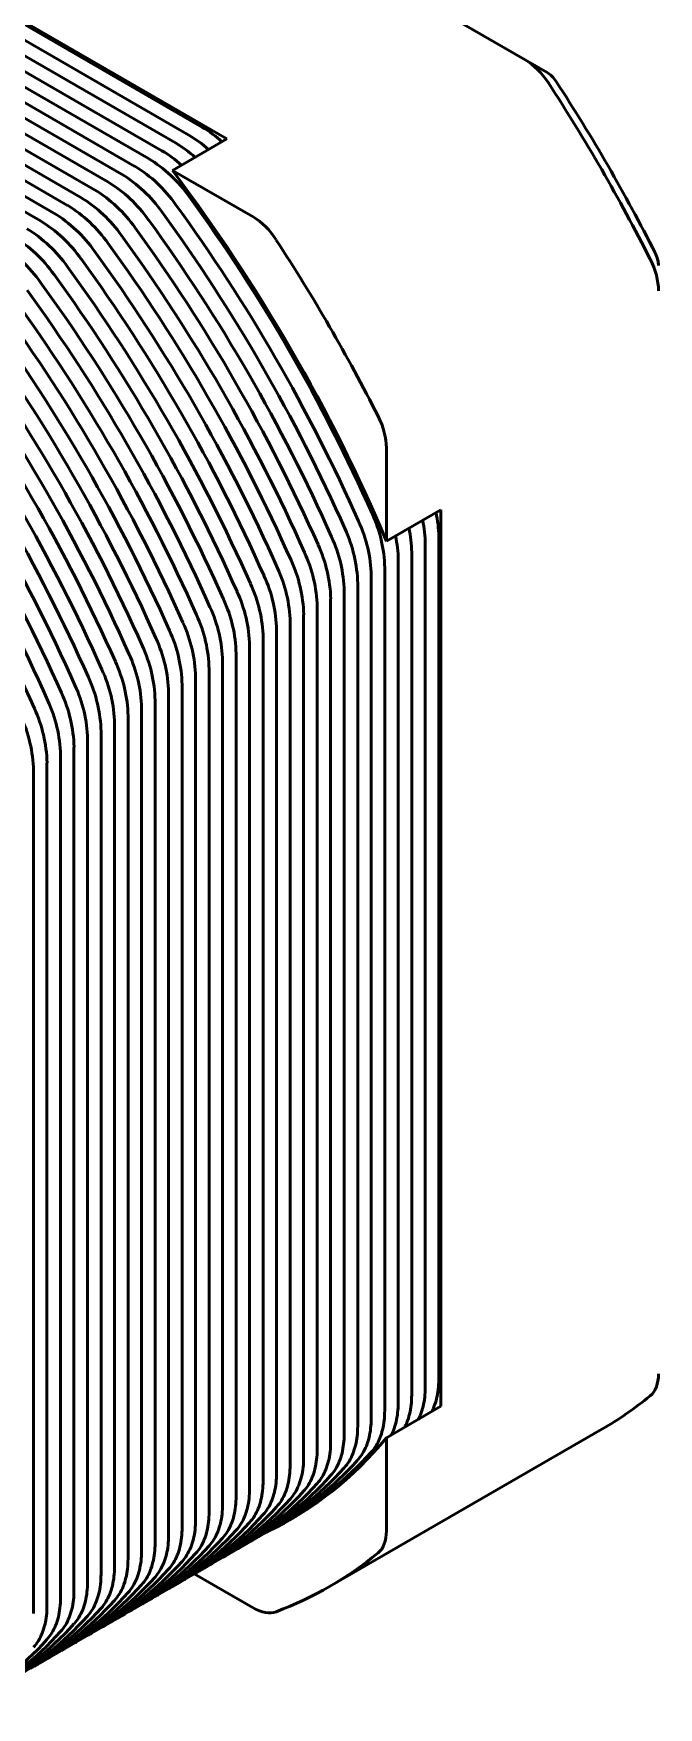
# Model space of a CAD drawing. Header units: millimetres. Extents: x 0 to 420, y 0 to 297.
# Drawn here: x 242.83 to 245.04, y 125.36 to 131.28 of the extents above; entities that cross this region are included whole.
import ezdxf

# ---------------------------------------------------------------- set-up
doc = ezdxf.new("R2010")
doc.units = ezdxf.units.MM
doc.header["$LTSCALE"] = 0.75
doc.layers.add('Visible', color=7, linetype='Continuous', lineweight=50)

msp = doc.modelspace()

# ---------------------------------------------------------------- linework, layer by layer
at = {"layer": 'Visible', "extrusion": (0, 0.816497, 0.57735)}
for p, q in [((244.5724, 131.1874), (241.2556, 133.1024)), ((240.7715, 132.4931), (243.517, 130.9079)), ((243.3833, 130.9213), (240.8022, 132.4115)), ((243.431, 130.9489), (240.85, 132.4391)), ((243.2877, 130.8662), (240.7067, 132.3563)), ((243.3355, 130.8937), (240.7545, 132.3839)), ((243.1922, 130.811), (240.6112, 132.3012)), ((243.24, 130.8386), (240.6589, 132.3287)), ((243.0967, 130.7558), (240.5156, 132.246)), ((243.1444, 130.7834), (240.5634, 132.2736)), ((243.0011, 130.7007), (240.4201, 132.1909)), ((243.0489, 130.7283), (240.4679, 132.2184)), ((242.9056, 130.6455), (240.3246, 132.1357)), ((242.9534, 130.6731), (240.3723, 132.1633)), ((242.8578, 130.6179), (240.2768, 132.1081)), ((244.5724, 131.1874), (244.6494, 131.143)), ((243.3246, 130.7968), (243.517, 130.9079)), ((243.3246, 130.7968), (243.6102, 130.6319)), ((244.0814, 129.8158), (244.0814, 129.4859)), ((244.0814, 129.4859), (244.2739, 129.597)), ((244.2739, 129.597), (244.2739, 126.4268)), ((244.2186, 126.4942), (244.2186, 129.4745)), ((244.2664, 126.5217), (244.2664, 129.5021)), ((244.0753, 126.4114), (244.0753, 129.3918)), ((244.1231, 126.439), (244.1231, 129.4193)), ((244.1708, 126.4666), (244.1708, 129.4469)), ((243.9798, 126.3563), (243.9798, 129.3366)), ((244.0275, 126.3838), (244.0275, 129.3642)), ((243.8842, 126.3011), (243.8842, 129.2814)), ((243.932, 126.3287), (243.932, 129.309)), ((243.7887, 126.2459), (243.7887, 129.2263)), ((243.8365, 126.2735), (243.8365, 129.2539)), ((243.6932, 126.1908), (243.6932, 129.1711)), ((243.7409, 126.2184), (243.7409, 129.1987)), ((243.5976, 126.1356), (243.5976, 129.116)), ((243.6454, 126.1632), (243.6454, 129.1435)), ((243.5021, 126.0805), (243.5021, 129.0608)), ((243.5499, 126.1081), (243.5499, 129.0884)), ((243.3588, 125.9977), (243.3588, 128.9781)), ((243.4066, 126.0253), (243.4066, 129.0057)), ((243.4543, 126.0529), (243.4543, 129.0332)), ((243.2633, 125.9426), (243.2633, 128.9229)), ((243.311, 125.9702), (243.311, 128.9505)), ((243.1677, 125.8874), (243.1677, 128.8678)), ((243.2155, 125.915), (243.2155, 128.8953)), ((243.0722, 125.8323), (243.0722, 128.8126)), ((243.1199, 125.8598), (243.1199, 128.8402)), ((242.9766, 125.7771), (242.9766, 128.7574)), ((243.0244, 125.8047), (243.0244, 128.785)), ((242.8811, 125.722), (242.8811, 128.7023)), ((242.9289, 125.7495), (242.9289, 128.7299)), ((242.8333, 125.6944), (242.8333, 128.6747)), ((244.0814, 126.3157), (244.2739, 126.4268)), ((244.8426, 126.3454), (243.8804, 125.7899)), ((244.0814, 126.3157), (244.0814, 125.9858)), ((243.8033, 126.0659), (243.8222, 126.0769)), ((243.7077, 126.0107), (243.7302, 126.0237)), ((243.7555, 126.0383), (243.7779, 126.0513)), ((243.6122, 125.9556), (243.6346, 125.9685)), ((243.66, 125.9832), (243.6824, 125.9961)), ((243.5166, 125.9004), (243.5391, 125.9134)), ((243.5644, 125.928), (243.5869, 125.941)), ((243.4211, 125.8453), (243.4436, 125.8582)), ((243.4689, 125.8728), (243.4913, 125.8858)), ((243.3256, 125.7901), (243.348, 125.8031)), ((243.3733, 125.8177), (243.3958, 125.8306)), ((243.6102, 125.7138), (243.4018, 125.8341)), ((243.1823, 125.7074), (243.2047, 125.7203)), ((243.23, 125.7349), (243.2525, 125.7479)), ((243.2778, 125.7625), (243.3003, 125.7755)), ((243.0867, 125.6522), (243.1092, 125.6652)), ((243.1345, 125.6798), (243.157, 125.6928)), ((242.9912, 125.5971), (243.0137, 125.61)), ((243.039, 125.6246), (243.0614, 125.6376)), ((242.8957, 125.5419), (242.9181, 125.5549)), ((242.9434, 125.5695), (242.9659, 125.5824)), ((242.8479, 125.5143), (242.8704, 125.5273))]:
    msp.add_line(p, q, dxfattribs=at)
at = {"layer": 'Visible'}
for centre, radius, start, end in [((243.2243, 130.5958), 0.4092, 47.62658, 59.64596), ((243.1287, 130.5406), 0.4092, 47.62658, 59.64596), ((243.1765, 130.5682), 0.4092, 47.62658, 59.64596), ((242.9405, 130.3984), 0.4834, 35.09923, 58.61542), ((242.9883, 130.426), 0.4834, 35.09923, 58.61542), ((243.081, 130.5131), 0.4092, 47.62658, 59.64596), ((242.845, 130.3433), 0.4834, 35.09923, 58.61542), ((242.8928, 130.3709), 0.4834, 35.09923, 58.61542), ((242.7495, 130.2881), 0.4834, 35.09923, 58.61542), ((242.7972, 130.3157), 0.4834, 35.09923, 58.61542), ((238.4116, 127.0864), 6.149, 23.9616, 36.0384), ((242.6539, 130.233), 0.4834, 35.09923, 58.61542), ((242.7017, 130.2605), 0.4834, 35.09923, 58.61542), ((238.3161, 127.0312), 6.149, 23.9616, 36.0384), ((238.3639, 127.0588), 6.149, 23.9616, 36.0384), ((242.5584, 130.1778), 0.4834, 35.09923, 58.61542), ((242.6062, 130.2054), 0.4834, 35.09923, 58.61542), ((238.2206, 126.9761), 6.149, 23.9616, 36.0384), ((238.2683, 127.0037), 6.149, 23.9616, 36.0384), ((242.4629, 130.1226), 0.4834, 35.09923, 58.61542), ((242.5106, 130.1502), 0.4834, 35.09923, 58.61542), ((238.125, 126.9209), 6.149, 23.9616, 36.0384), ((238.1728, 126.9485), 6.149, 23.9616, 36.0384), ((237.9817, 126.8382), 6.149, 23.9616, 36.0384), ((238.0295, 126.8658), 6.149, 23.9616, 36.0384), ((238.0773, 126.8933), 6.149, 23.9616, 36.0384), ((237.8862, 126.783), 6.149, 23.9616, 36.0384), ((237.934, 126.8106), 6.149, 23.9616, 36.0384), ((237.7907, 126.7279), 6.149, 23.9616, 36.0384), ((237.8384, 126.7555), 6.149, 23.9616, 36.0384), ((237.6951, 126.6727), 6.149, 23.9616, 36.0384), ((237.7429, 126.7003), 6.149, 23.9616, 36.0384), ((237.5996, 126.6176), 6.149, 23.9616, 36.0384), ((237.6474, 126.6451), 6.149, 23.9616, 36.0384), ((237.5041, 126.5624), 6.149, 23.9616, 36.0384), ((237.5518, 126.59), 6.149, 23.9616, 36.0384), ((237.4085, 126.5072), 6.149, 23.9616, 36.0384), ((237.4563, 126.5348), 6.149, 23.9616, 36.0384), ((237.2652, 126.4245), 6.149, 23.9616, 36.0384), ((237.313, 126.4521), 6.149, 23.9616, 36.0384), ((237.3608, 126.4797), 6.149, 23.9616, 36.0384), ((237.2175, 126.3969), 6.149, 23.9616, 36.0384)]:
    msp.add_arc(centre, radius, start, end, dxfattribs=at)
at = {"layer": 'Visible', "extrusion": (2e-16, -1e-16, -1)}
for centre, radius, start, end in [((-243.5922, 129.3801), 0.4834, 155.09923, 178.61542), ((-243.4966, 129.3249), 0.4834, 155.09923, 178.61542), ((-243.8094, 129.472), 0.4092, 167.62658, 179.64596), ((-243.3056, 129.2146), 0.4834, 155.09923, 178.61542), ((-243.21, 129.1594), 0.4834, 155.09923, 178.61542), ((-243.0667, 129.0767), 0.4834, 155.09923, 178.61542), ((-242.9712, 129.0216), 0.4834, 155.09923, 178.61542), ((-242.7801, 128.9112), 0.4834, 155.09923, 178.61542), ((-242.7323, 128.8837), 0.4834, 155.09923, 178.61542), ((-242.5413, 128.7733), 0.4834, 155.09923, 178.61542), ((-242.589, 128.8009), 0.4834, 155.09923, 178.61542), ((-242.4457, 128.7182), 0.4834, 155.09923, 178.61542), ((-243.0601, 127.0688), 1.2401, 222.13558, 239.88115), ((-242.8213, 126.9309), 1.2401, 222.13558, 239.88115), ((-242.678, 126.8481), 1.2401, 222.13558, 239.88115), ((-242.7735, 126.9033), 1.2401, 222.13558, 239.88115), ((-242.3914, 126.6827), 1.2401, 222.13558, 239.88115), ((-242.3436, 126.6551), 1.2401, 222.13558, 239.88115), ((-242.1526, 126.5448), 1.2401, 222.13558, 239.88115), ((-242.0093, 126.462), 1.2401, 222.13558, 239.88115)]:
    msp.add_arc(centre, radius, start, end, dxfattribs=at)
at = {"layer": 'Visible', "extrusion": (3e-16, -3e-16, -1)}
msp.add_arc((-243.8572, 129.4995), 0.4092, 167.62658, 179.64596, dxfattribs=at)
at = {"layer": 'Visible', "extrusion": (0, -1e-16, -1)}
for centre in [(-243.5444, 129.3525), (-242.4935, 128.7458)]:
    msp.add_arc(centre, 0.4834, 155.09923, 178.61542, dxfattribs=at)
at = {"layer": 'Visible', "extrusion": (1e-16, 0, -1)}
for centre, radius, start, end in [((-243.7616, 129.4444), 0.4092, 167.62658, 179.64596), ((-243.4011, 129.2698), 0.4834, 155.09923, 178.61542), ((-243.019, 129.0491), 0.4834, 155.09923, 178.61542), ((-242.8757, 128.9664), 0.4834, 155.09923, 178.61542), ((-242.6846, 128.8561), 0.4834, 155.09923, 178.61542), ((-243.1079, 127.0964), 1.2401, 222.13558, 239.88115), ((-242.5825, 126.793), 1.2401, 222.13558, 239.88115), ((-242.4869, 126.7378), 1.2401, 222.13558, 239.88115)]:
    msp.add_arc(centre, radius, start, end, dxfattribs=at)
at = {"layer": 'Visible', "extrusion": (2e-16, 0, -1)}
for centre, radius, start, end in [((-243.4489, 129.2973), 0.4834, 155.09923, 178.61542), ((-243.7139, 129.4168), 0.4092, 167.62658, 179.64596), ((-242.9234, 128.994), 0.4834, 155.09923, 178.61542), ((-242.8279, 128.9388), 0.4834, 155.09923, 178.61542), ((-242.8691, 126.9585), 1.2401, 222.13558, 239.88115)]:
    msp.add_arc(centre, radius, start, end, dxfattribs=at)
at = {"layer": 'Visible', "extrusion": (4e-16, 0, -1)}
msp.add_arc((-243.2578, 129.187), 0.4834, 155.09923, 178.61542, dxfattribs=at)
at = {"layer": 'Visible', "extrusion": (3e-16, -2e-16, -1)}
for centre, radius, start, end in [((-243.3533, 129.2422), 0.4834, 155.09923, 178.61542), ((-243.1623, 129.1319), 0.4834, 155.09923, 178.61542), ((-241.9615, 126.4345), 1.2401, 222.13558, 239.88115)]:
    msp.add_arc(centre, radius, start, end, dxfattribs=at)
at = {"layer": 'Visible', "extrusion": (2e-16, -2e-16, -1)}
for centre, radius, start, end in [((-243.1145, 129.1043), 0.4834, 155.09923, 178.61542), ((-243.0124, 127.0412), 1.2401, 222.13558, 239.88115), ((-242.4392, 126.7103), 1.2401, 222.13558, 239.88115), ((-242.2481, 126.5999), 1.2401, 222.13558, 239.88115)]:
    msp.add_arc(centre, radius, start, end, dxfattribs=at)
at = {"layer": 'Visible', "extrusion": (3e-16, 0, -1)}
for centre, radius, start, end in [((-242.6368, 128.8285), 0.4834, 155.09923, 178.61542), ((-242.9646, 127.0136), 1.2401, 222.13558, 239.88115), ((-243.174, 127.0973), 1.2078, 236.12448, 239.99738)]:
    msp.add_arc(centre, radius, start, end, dxfattribs=at)
at = {"layer": 'Visible', "extrusion": (1e-16, -2e-16, -1)}
for centre, radius, start, end in [((-242.3502, 128.663), 0.4834, 155.09923, 178.61542), ((-242.398, 128.6906), 0.4834, 155.09923, 178.61542), ((-242.7258, 126.8757), 1.2401, 222.13558, 239.88115), ((-242.2003, 126.5724), 1.2401, 222.13558, 239.88115), ((-242.1048, 126.5172), 1.2401, 222.13558, 239.88115)]:
    msp.add_arc(centre, radius, start, end, dxfattribs=at)
at = {"layer": 'Visible', "extrusion": (4e-16, -1e-16, -1)}
msp.add_arc((-242.9168, 126.986), 1.2401, 222.13558, 239.88115, dxfattribs=at)
at = {"layer": 'Visible', "extrusion": (2e-16, 1e-16, -1)}
msp.add_arc((-242.6302, 126.8206), 1.2401, 222.13558, 239.88115, dxfattribs=at)
at = {"layer": 'Visible', "extrusion": (1e-16, 1e-16, -1)}
msp.add_arc((-242.5347, 126.7654), 1.2401, 222.13558, 239.88115, dxfattribs=at)
at = {"layer": 'Visible', "extrusion": (1e-16, -3e-16, -1)}
for centre in [(-242.2959, 126.6275), (-242.057, 126.4896)]:
    msp.add_arc(centre, 1.2401, 222.13558, 239.88115, dxfattribs=at)
at = {"layer": 'Visible'}
for centre, major_axis, start_param, end_param in [((244.5724, 131.0393), (-0.0907, 0.1571), -1.477369, -0.785398), ((242.914, 129.6858), (-1.9286, 3.3404), 4.618961, 4.805816), ((243.6102, 130.4838), (-0.0907, 0.1571), -1.477369, -0.785398), ((244.9153, 130.4453), (-0.0907, 0.1571), 3.926991, 4.618961), ((243.9532, 129.8898), (-0.0907, 0.1571), 3.926991, 4.618961), ((244.9153, 126.6154), (-0.0907, 0.1571), 3.23502, 3.926991), ((242.914, 129.6858), (-1.9286, 3.3404), 3.141593, 3.23502), ((243.9532, 126.0599), (-0.0907, 0.1571), 3.23502, 3.926991), ((243.6102, 125.8619), (-0.0907, 0.1571), 2.356194, 3.048165)]:
    msp.add_ellipse(centre, major_axis=major_axis, ratio=0.57735, start_param=start_param, end_param=end_param, dxfattribs=at)
at = {"layer": 'Visible', "extrusion": (2e-16, 2e-16, -1)}
for centre, start_param, end_param in [((244.6494, 131.0837), 0.785398, 1.477369), ((244.9923, 130.4898), 1.664224, 2.356194)]:
    msp.add_ellipse(centre, major_axis=(-0.0363, 0.0628), ratio=0.57735, start_param=start_param, end_param=end_param, dxfattribs=at)
at = {"layer": 'Visible', "extrusion": (3e-16, 2e-16, -1)}
for centre, major_axis, start_param, end_param in [((242.991, 129.7303), (-1.8742, 3.2461), 1.477369, 1.664224), ((241.9518, 129.1303), (-1.9286, 3.3404), 1.477369, 1.664224), ((241.9518, 129.1303), (-1.7916, 3.1032), 2.928774, 3.1866), ((241.9518, 129.1303), (-1.9286, 3.3404), 3.048165, 3.23502)]:
    msp.add_ellipse(centre, major_axis=major_axis, ratio=0.57735, start_param=start_param, end_param=end_param, dxfattribs=at)
at = {"layer": 'Visible', "extrusion": (5e-16, 4e-16, -1)}
msp.add_ellipse((241.9518, 129.1303), major_axis=(-1.7916, 3.1032), ratio=0.57735, start_param=1.357977, end_param=1.783615, dxfattribs=at)
at = {"layer": 'Visible', "extrusion": (-1.75332e-11, 3.7917e-12, -1)}
msp.add_open_spline([(244.1941, 126.3807), (244.1968, 126.3859), (244.1992, 126.3912), (244.2053, 126.4063), (244.2085, 126.4162), (244.2136, 126.4371), (244.2155, 126.448), (244.218, 126.4706), (244.2186, 126.4822), (244.2186, 126.4942)], degree=3, knots=[1.1378415, 1.1378415, 1.1378415, 1.1378415, 1.2088113, 1.2088113, 1.329473, 1.329473, 1.4501347, 1.4501347, 1.5707963, 1.5707963, 1.5707963, 1.5707963], dxfattribs=at)
at = {"layer": 'Visible'}
msp.add_open_spline([(244.2418, 126.4083), (244.2445, 126.4134), (244.247, 126.4188), (244.2531, 126.4338), (244.2563, 126.4438), (244.2613, 126.4647), (244.2632, 126.4756), (244.2657, 126.4981), (244.2664, 126.5098), (244.2664, 126.5217)], degree=3, knots=[1.1378415, 1.1378415, 1.1378415, 1.1378415, 1.2088113, 1.2088113, 1.329473, 1.329473, 1.4501347, 1.4501347, 1.5707963, 1.5707963, 1.5707963, 1.5707963], dxfattribs=at)
at = {"layer": 'Visible', "extrusion": (-8.8018e-12, 1.0269e-12, -1)}
msp.add_open_spline([(244.0985, 126.3255), (244.1012, 126.3307), (244.1037, 126.3361), (244.1098, 126.3511), (244.1129, 126.3611), (244.118, 126.382), (244.1199, 126.3929), (244.1224, 126.4154), (244.1231, 126.427), (244.1231, 126.439)], degree=3, knots=[1.1378415, 1.1378415, 1.1378415, 1.1378415, 1.2088113, 1.2088113, 1.329473, 1.329473, 1.4501347, 1.4501347, 1.5707963, 1.5707963, 1.5707963, 1.5707963], dxfattribs=at)
at = {"layer": 'Visible', "extrusion": (-9.7809e-12, 1.1134e-12, -1)}
msp.add_open_spline([(244.1463, 126.3531), (244.149, 126.3583), (244.1515, 126.3637), (244.1575, 126.3787), (244.1607, 126.3887), (244.1658, 126.4095), (244.1677, 126.4204), (244.1702, 126.443), (244.1708, 126.4546), (244.1708, 126.4666)], degree=3, knots=[1.1378415, 1.1378415, 1.1378415, 1.1378415, 1.2088113, 1.2088113, 1.329473, 1.329473, 1.4501347, 1.4501347, 1.5707963, 1.5707963, 1.5707963, 1.5707963], dxfattribs=at)
at = {"layer": 'Visible', "extrusion": (-5.7516e-12, 7.082e-13, -1)}
msp.add_open_spline([(243.9798, 126.2368), (243.9861, 126.2438), (243.9919, 126.2515), (244.0021, 126.2681), (244.0066, 126.277), (244.0142, 126.2959), (244.0174, 126.3059), (244.0225, 126.3268), (244.0244, 126.3377), (244.0269, 126.3602), (244.0275, 126.3719), (244.0275, 126.3838)], degree=3, knots=[0.967488, 0.967488, 0.967488, 0.967488, 1.0881496, 1.0881496, 1.2088113, 1.2088113, 1.329473, 1.329473, 1.4501347, 1.4501347, 1.5707963, 1.5707963, 1.5707963, 1.5707963], dxfattribs=at)
at = {"layer": 'Visible', "extrusion": (1.146e-12, -1.6284e-12, -1)}
msp.add_open_spline([(244.0275, 126.2644), (244.0339, 126.2713), (244.0397, 126.279), (244.0499, 126.2957), (244.0543, 126.3046), (244.062, 126.3235), (244.0652, 126.3335), (244.0703, 126.3544), (244.0722, 126.3653), (244.0747, 126.3878), (244.0753, 126.3995), (244.0753, 126.4114)], degree=3, knots=[0.967488, 0.967488, 0.967488, 0.967488, 1.0881496, 1.0881496, 1.2088113, 1.2088113, 1.329473, 1.329473, 1.4501347, 1.4501347, 1.5707963, 1.5707963, 1.5707963, 1.5707963], dxfattribs=at)
at = {"layer": 'Visible', "extrusion": (-1.13745e-11, 3.9837e-12, -1)}
msp.add_open_spline([(243.8842, 126.1816), (243.8906, 126.1886), (243.8963, 126.1963), (243.9066, 126.2129), (243.911, 126.2219), (243.9187, 126.2408), (243.9219, 126.2508), (243.927, 126.2717), (243.9288, 126.2825), (243.9314, 126.3051), (243.932, 126.3167), (243.932, 126.3287)], degree=3, knots=[0.967488, 0.967488, 0.967488, 0.967488, 1.0881496, 1.0881496, 1.2088113, 1.2088113, 1.329473, 1.329473, 1.4501347, 1.4501347, 1.5707963, 1.5707963, 1.5707963, 1.5707963], dxfattribs=at)
at = {"layer": 'Visible', "extrusion": (-9.6823e-12, 2.7577e-12, -1)}
msp.add_open_spline([(243.932, 126.2092), (243.9384, 126.2162), (243.9441, 126.2239), (243.9543, 126.2405), (243.9588, 126.2494), (243.9665, 126.2684), (243.9696, 126.2784), (243.9747, 126.2992), (243.9766, 126.3101), (243.9791, 126.3327), (243.9798, 126.3443), (243.9798, 126.3563)], degree=3, knots=[0.967488, 0.967488, 0.967488, 0.967488, 1.0881496, 1.0881496, 1.2088113, 1.2088113, 1.329473, 1.329473, 1.4501347, 1.4501347, 1.5707963, 1.5707963, 1.5707963, 1.5707963], dxfattribs=at)
at = {"layer": 'Visible', "extrusion": (-3.962e-13, 1.1916e-12, -1)}
msp.add_open_spline([(243.7887, 126.1265), (243.7951, 126.1335), (243.8008, 126.1412), (243.811, 126.1578), (243.8155, 126.1667), (243.8232, 126.1856), (243.8263, 126.1956), (243.8314, 126.2165), (243.8333, 126.2274), (243.8358, 126.2499), (243.8365, 126.2616), (243.8365, 126.2735)], degree=3, knots=[0.967488, 0.967488, 0.967488, 0.967488, 1.0881496, 1.0881496, 1.2088113, 1.2088113, 1.329473, 1.329473, 1.4501347, 1.4501347, 1.5707963, 1.5707963, 1.5707963, 1.5707963], dxfattribs=at)
at = {"layer": 'Visible', "extrusion": (2.2278e-12, -3.369e-13, -1)}
msp.add_open_spline([(243.8365, 126.154), (243.8428, 126.161), (243.8486, 126.1687), (243.8588, 126.1854), (243.8633, 126.1943), (243.8709, 126.2132), (243.8741, 126.2232), (243.8792, 126.2441), (243.8811, 126.255), (243.8836, 126.2775), (243.8842, 126.2892), (243.8842, 126.3011)], degree=3, knots=[0.967488, 0.967488, 0.967488, 0.967488, 1.0881496, 1.0881496, 1.2088113, 1.2088113, 1.329473, 1.329473, 1.4501347, 1.4501347, 1.5707963, 1.5707963, 1.5707963, 1.5707963], dxfattribs=at)
at = {"layer": 'Visible', "extrusion": (-4.2949e-12, 1.7813e-12, -1)}
for points in [[(243.6932, 126.0713), (243.6995, 126.0783), (243.7053, 126.086), (243.7155, 126.1026), (243.72, 126.1116), (243.7276, 126.1305), (243.7308, 126.1405), (243.7359, 126.1613), (243.7378, 126.1722), (243.7403, 126.1948), (243.7409, 126.2064), (243.7409, 126.2184)], [(243.5976, 126.0162), (243.604, 126.0231), (243.6097, 126.0308), (243.62, 126.0475), (243.6244, 126.0564), (243.6321, 126.0753), (243.6353, 126.0853), (243.6403, 126.1062), (243.6422, 126.1171), (243.6448, 126.1396), (243.6454, 126.1513), (243.6454, 126.1632)], [(243.0722, 125.7128), (243.0786, 125.7198), (243.0843, 125.7275), (243.0945, 125.7441), (243.099, 125.753), (243.1067, 125.772), (243.1098, 125.7819), (243.1149, 125.8028), (243.1168, 125.8137), (243.1193, 125.8362), (243.1199, 125.8479), (243.1199, 125.8598)]]:
    msp.add_open_spline(points, degree=3, knots=[0.967488, 0.967488, 0.967488, 0.967488, 1.0881496, 1.0881496, 1.2088113, 1.2088113, 1.329473, 1.329473, 1.4501347, 1.4501347, 1.5707963, 1.5707963, 1.5707963, 1.5707963], dxfattribs=at)
at = {"layer": 'Visible', "extrusion": (2.6027e-12, -5.553e-13, -1)}
for points in [[(243.7409, 126.0989), (243.7473, 126.1059), (243.753, 126.1136), (243.7633, 126.1302), (243.7677, 126.1391), (243.7754, 126.158), (243.7786, 126.168), (243.7837, 126.1889), (243.7855, 126.1998), (243.7881, 126.2223), (243.7887, 126.234), (243.7887, 126.2459)], [(243.4066, 125.9058), (243.4129, 125.9128), (243.4187, 125.9205), (243.4289, 125.9372), (243.4334, 125.9461), (243.441, 125.965), (243.4442, 125.975), (243.4493, 125.9959), (243.4512, 126.0068), (243.4537, 126.0293), (243.4543, 126.0409), (243.4543, 126.0529)]]:
    msp.add_open_spline(points, degree=3, knots=[0.967488, 0.967488, 0.967488, 0.967488, 1.0881496, 1.0881496, 1.2088113, 1.2088113, 1.329473, 1.329473, 1.4501347, 1.4501347, 1.5707963, 1.5707963, 1.5707963, 1.5707963], dxfattribs=at)
at = {"layer": 'Visible', "extrusion": (6.5333e-12, -2.6048e-12, -1)}
msp.add_open_spline([(243.5499, 125.9886), (243.5562, 125.9956), (243.562, 126.0033), (243.5722, 126.0199), (243.5767, 126.0288), (243.5843, 126.0477), (243.5875, 126.0577), (243.5926, 126.0786), (243.5945, 126.0895), (243.597, 126.112), (243.5976, 126.1237), (243.5976, 126.1356)], degree=3, knots=[0.967488, 0.967488, 0.967488, 0.967488, 1.0881496, 1.0881496, 1.2088113, 1.2088113, 1.329473, 1.329473, 1.4501347, 1.4501347, 1.5707963, 1.5707963, 1.5707963, 1.5707963], dxfattribs=at)
at = {"layer": 'Visible', "extrusion": (-1.296e-12, 3.43e-14, -1)}
for points in [[(243.6454, 126.0437), (243.6518, 126.0507), (243.6575, 126.0584), (243.6677, 126.075), (243.6722, 126.084), (243.6799, 126.1029), (243.683, 126.1129), (243.6881, 126.1338), (243.69, 126.1446), (243.6925, 126.1672), (243.6932, 126.1788), (243.6932, 126.1908)], [(242.8334, 125.5749), (242.8397, 125.5819), (242.8455, 125.5896), (242.8557, 125.6062), (242.8602, 125.6151), (242.8678, 125.6341), (242.871, 125.644), (242.8761, 125.6649), (242.878, 125.6758), (242.8805, 125.6984), (242.8811, 125.71), (242.8811, 125.722)]]:
    msp.add_open_spline(points, degree=3, knots=[0.967488, 0.967488, 0.967488, 0.967488, 1.0881496, 1.0881496, 1.2088113, 1.2088113, 1.329473, 1.329473, 1.4501347, 1.4501347, 1.5707963, 1.5707963, 1.5707963, 1.5707963], dxfattribs=at)
at = {"layer": 'Visible', "extrusion": (8.6004e-12, -4.0492e-12, -1)}
for points in [[(243.4543, 125.9334), (243.4607, 125.9404), (243.4664, 125.9481), (243.4767, 125.9647), (243.4811, 125.9737), (243.4888, 125.9926), (243.492, 126.0026), (243.497, 126.0234), (243.4989, 126.0343), (243.5015, 126.0569), (243.5021, 126.0685), (243.5021, 126.0805)], [(242.9289, 125.6301), (242.9353, 125.637), (242.941, 125.6447), (242.9512, 125.6614), (242.9557, 125.6703), (242.9634, 125.6892), (242.9665, 125.6992), (242.9716, 125.7201), (242.9735, 125.731), (242.976, 125.7535), (242.9766, 125.7652), (242.9766, 125.7771)]]:
    msp.add_open_spline(points, degree=3, knots=[0.967488, 0.967488, 0.967488, 0.967488, 1.0881496, 1.0881496, 1.2088113, 1.2088113, 1.329473, 1.329473, 1.4501347, 1.4501347, 1.5707963, 1.5707963, 1.5707963, 1.5707963], dxfattribs=at)
at = {"layer": 'Visible', "extrusion": (1.26812e-11, -4.5047e-12, -1)}
msp.add_open_spline([(243.5021, 125.961), (243.5085, 125.968), (243.5142, 125.9757), (243.5244, 125.9923), (243.5289, 126.0012), (243.5366, 126.0202), (243.5397, 126.0301), (243.5448, 126.051), (243.5467, 126.0619), (243.5492, 126.0845), (243.5499, 126.0961), (243.5499, 126.1081)], degree=3, knots=[0.967488, 0.967488, 0.967488, 0.967488, 1.0881496, 1.0881496, 1.2088113, 1.2088113, 1.329473, 1.329473, 1.4501347, 1.4501347, 1.5707963, 1.5707963, 1.5707963, 1.5707963], dxfattribs=at)
at = {"layer": 'Visible', "extrusion": (-1.23063e-11, 4.2863e-12, -1)}
for points in [[(243.3588, 125.8783), (243.3652, 125.8852), (243.3709, 125.8929), (243.3811, 125.9096), (243.3856, 125.9185), (243.3933, 125.9374), (243.3964, 125.9474), (243.4015, 125.9683), (243.4034, 125.9792), (243.4059, 126.0017), (243.4066, 126.0134), (243.4066, 126.0253)], [(243.2633, 125.8231), (243.2696, 125.8301), (243.2754, 125.8378), (243.2856, 125.8544), (243.2901, 125.8633), (243.2977, 125.8823), (243.3009, 125.8923), (243.306, 125.9131), (243.3079, 125.924), (243.3104, 125.9466), (243.311, 125.9582), (243.311, 125.9702)]]:
    msp.add_open_spline(points, degree=3, knots=[0.967488, 0.967488, 0.967488, 0.967488, 1.0881496, 1.0881496, 1.2088113, 1.2088113, 1.329473, 1.329473, 1.4501347, 1.4501347, 1.5707963, 1.5707963, 1.5707963, 1.5707963], dxfattribs=at)
at = {"layer": 'Visible', "extrusion": (2.45242e-09, -4.32355e-09, -1)}
msp.add_open_spline([(243.7428, 126.0311), (243.747, 126.0335), (243.7513, 126.0359), (243.7555, 126.0383)], degree=3, dxfattribs=at)
at = {"layer": 'Visible', "extrusion": (1.10975e-09, -1.9513e-09, -1)}
for points in [[(243.7906, 126.0587), (243.7948, 126.061), (243.799, 126.0635), (243.8033, 126.0659)], [(243.695, 126.0035), (243.6993, 126.0059), (243.7035, 126.0083), (243.7077, 126.0107)], [(243.074, 125.645), (243.0783, 125.6474), (243.0825, 125.6498), (243.0867, 125.6522)]]:
    msp.add_open_spline(points, degree=3, dxfattribs=at)
at = {"layer": 'Visible', "extrusion": (-4.8518e-12, 1.8655e-12, -1)}
msp.add_open_spline([(243.311, 125.8507), (243.3174, 125.8577), (243.3231, 125.8654), (243.3334, 125.882), (243.3378, 125.8909), (243.3455, 125.9098), (243.3487, 125.9198), (243.3537, 125.9407), (243.3556, 125.9516), (243.3582, 125.9741), (243.3588, 125.9858), (243.3588, 125.9977)], degree=3, knots=[0.967488, 0.967488, 0.967488, 0.967488, 1.0881496, 1.0881496, 1.2088113, 1.2088113, 1.329473, 1.329473, 1.4501347, 1.4501347, 1.5707963, 1.5707963, 1.5707963, 1.5707963], dxfattribs=at)
at = {"layer": 'Visible', "extrusion": (1.02958e-09, -1.81244e-09, -1)}
msp.add_open_spline([(243.6472, 125.9759), (243.6515, 125.9783), (243.6557, 125.9807), (243.66, 125.9832)], degree=3, dxfattribs=at)
at = {"layer": 'Visible', "extrusion": (-7.711e-13, 1.41e-12, -1)}
msp.add_open_spline([(243.1677, 125.7679), (243.1741, 125.7749), (243.1798, 125.7826), (243.1901, 125.7993), (243.1945, 125.8082), (243.2022, 125.8271), (243.2054, 125.8371), (243.2104, 125.858), (243.2123, 125.8689), (243.2149, 125.8914), (243.2155, 125.9031), (243.2155, 125.915)], degree=3, knots=[0.967488, 0.967488, 0.967488, 0.967488, 1.0881496, 1.0881496, 1.2088113, 1.2088113, 1.329473, 1.329473, 1.4501347, 1.4501347, 1.5707963, 1.5707963, 1.5707963, 1.5707963], dxfattribs=at)
at = {"layer": 'Visible', "extrusion": (3.1596e-12, -6.395e-13, -1)}
msp.add_open_spline([(243.2155, 125.7955), (243.2219, 125.8025), (243.2276, 125.8102), (243.2378, 125.8268), (243.2423, 125.8358), (243.25, 125.8547), (243.2531, 125.8647), (243.2582, 125.8856), (243.2601, 125.8964), (243.2626, 125.919), (243.2633, 125.9306), (243.2633, 125.9426)], degree=3, knots=[0.967488, 0.967488, 0.967488, 0.967488, 1.0881496, 1.0881496, 1.2088113, 1.2088113, 1.329473, 1.329473, 1.4501347, 1.4501347, 1.5707963, 1.5707963, 1.5707963, 1.5707963], dxfattribs=at)
at = {"layer": 'Visible', "extrusion": (-2.69546e-09, 4.73867e-09, -1)}
msp.add_open_spline([(243.5039, 125.8932), (243.5082, 125.8956), (243.5124, 125.898), (243.5166, 125.9004)], degree=3, dxfattribs=at)
at = {"layer": 'Visible', "extrusion": (-2.13679e-09, 3.7652e-09, -1)}
for points in [[(243.5517, 125.9208), (243.556, 125.9232), (243.5602, 125.9256), (243.5644, 125.928)], [(243.4562, 125.8656), (243.4604, 125.868), (243.4647, 125.8704), (243.4689, 125.8728)]]:
    msp.add_open_spline(points, degree=3, dxfattribs=at)
at = {"layer": 'Visible', "extrusion": (-2.05662e-09, 3.62634e-09, -1)}
for points in [[(243.5995, 125.9483), (243.6037, 125.9507), (243.608, 125.9531), (243.6122, 125.9556)], [(242.9785, 125.5898), (242.9828, 125.5922), (242.987, 125.5946), (242.9912, 125.5971)]]:
    msp.add_open_spline(points, degree=3, dxfattribs=at)
at = {"layer": 'Visible', "extrusion": (2.9775e-12, -7.737e-13, -1)}
msp.add_open_spline([(243.12, 125.7404), (243.1263, 125.7474), (243.1321, 125.7551), (243.1423, 125.7717), (243.1468, 125.7806), (243.1544, 125.7995), (243.1576, 125.8095), (243.1627, 125.8304), (243.1646, 125.8413), (243.1671, 125.8638), (243.1677, 125.8755), (243.1677, 125.8874)], degree=3, knots=[0.967488, 0.967488, 0.967488, 0.967488, 1.0881496, 1.0881496, 1.2088113, 1.2088113, 1.329473, 1.329473, 1.4501347, 1.4501347, 1.5707963, 1.5707963, 1.5707963, 1.5707963], dxfattribs=at)
at = {"layer": 'Visible', "extrusion": (-6.36307e-10, 1.11378e-09, -1)}
msp.add_open_spline([(243.4084, 125.838), (243.4127, 125.8404), (243.4169, 125.8428), (243.4211, 125.8453)], degree=3, dxfattribs=at)
at = {"layer": 'Visible', "extrusion": (5.2267e-12, -2.0839e-12, -1)}
msp.add_open_spline([(242.9767, 125.6576), (242.983, 125.6646), (242.9888, 125.6723), (242.999, 125.6889), (243.0035, 125.6979), (243.0111, 125.7168), (243.0143, 125.7268), (243.0194, 125.7477), (243.0213, 125.7586), (243.0238, 125.7811), (243.0244, 125.7927), (243.0244, 125.8047)], degree=3, knots=[0.967488, 0.967488, 0.967488, 0.967488, 1.0881496, 1.0881496, 1.2088113, 1.2088113, 1.329473, 1.329473, 1.4501347, 1.4501347, 1.5707963, 1.5707963, 1.5707963, 1.5707963], dxfattribs=at)
at = {"layer": 'Visible', "extrusion": (-1.8529e-12, 1.186e-13, -1)}
msp.add_open_spline([(243.0244, 125.6852), (243.0308, 125.6922), (243.0365, 125.6999), (243.0468, 125.7165), (243.0512, 125.7255), (243.0589, 125.7444), (243.0621, 125.7544), (243.0671, 125.7752), (243.069, 125.7861), (243.0716, 125.8087), (243.0722, 125.8203), (243.0722, 125.8323)], degree=3, knots=[0.967488, 0.967488, 0.967488, 0.967488, 1.0881496, 1.0881496, 1.2088113, 1.2088113, 1.329473, 1.329473, 1.4501347, 1.4501347, 1.5707963, 1.5707963, 1.5707963, 1.5707963], dxfattribs=at)
at = {"layer": 'Visible', "extrusion": (-7.00581e-11, 1.44678e-10, -1)}
msp.add_open_spline([(243.3129, 125.7829), (243.3171, 125.7853), (243.3214, 125.7877), (243.3256, 125.7901)], degree=3, dxfattribs=at)
at = {"layer": 'Visible', "extrusion": (-3.10569e-10, 5.61256e-10, -1)}
msp.add_open_spline([(243.3606, 125.8105), (243.3649, 125.8128), (243.3691, 125.8152), (243.3733, 125.8177)], degree=3, dxfattribs=at)
at = {"layer": 'Visible', "extrusion": (1.06141e-11, -3.0603e-12, -1)}
msp.add_open_spline([(242.8811, 125.6025), (242.8875, 125.6095), (242.8932, 125.6172), (242.9035, 125.6338), (242.9079, 125.6427), (242.9156, 125.6616), (242.9188, 125.6716), (242.9238, 125.6925), (242.9257, 125.7034), (242.9283, 125.7259), (242.9289, 125.7376), (242.9289, 125.7495)], degree=3, knots=[0.967488, 0.967488, 0.967488, 0.967488, 1.0881496, 1.0881496, 1.2088113, 1.2088113, 1.329473, 1.329473, 1.4501347, 1.4501347, 1.5707963, 1.5707963, 1.5707963, 1.5707963], dxfattribs=at)
at = {"layer": 'Visible', "extrusion": (2.37225e-09, -4.18469e-09, -1)}
for points in [[(243.2173, 125.7277), (243.2216, 125.7301), (243.2258, 125.7325), (243.23, 125.7349)], [(243.1218, 125.6726), (243.1261, 125.6749), (243.1303, 125.6774), (243.1345, 125.6798)]]:
    msp.add_open_spline(points, degree=3, dxfattribs=at)
at = {"layer": 'Visible', "extrusion": (8.71762e-10, -1.53327e-09, -1)}
msp.add_open_spline([(243.2651, 125.7553), (243.2694, 125.7577), (243.2736, 125.7601), (243.2778, 125.7625)], degree=3, dxfattribs=at)
at = {"layer": 'Visible', "extrusion": (-1.52757e-10, 2.82082e-10, -1)}
msp.add_open_spline([(243.1696, 125.7001), (243.1738, 125.7025), (243.1781, 125.7049), (243.1823, 125.7074)], degree=3, dxfattribs=at)
at = {"layer": 'Visible', "extrusion": (-1.43548e-09, 2.50383e-09, -1)}
msp.add_open_spline([(243.0263, 125.6174), (243.0305, 125.6198), (243.0348, 125.6222), (243.039, 125.6246)], degree=3, dxfattribs=at)
at = {"layer": 'Visible', "extrusion": (-1.89881e-09, 3.34717e-09, -1)}
msp.add_open_spline([(242.883, 125.5347), (242.8872, 125.5371), (242.8915, 125.5395), (242.8957, 125.5419)], degree=3, dxfattribs=at)
at = {"layer": 'Visible', "extrusion": (-9.51933e-10, 1.67213e-09, -1)}
msp.add_open_spline([(242.9307, 125.5622), (242.935, 125.5646), (242.9392, 125.567), (242.9434, 125.5695)], degree=3, dxfattribs=at)
at = {"layer": 'Visible', "extrusion": (3.88212e-10, -7.0157e-10, -1)}
msp.add_open_spline([(242.8352, 125.5071), (242.8395, 125.5095), (242.8437, 125.5119), (242.8479, 125.5143)], degree=3, dxfattribs=at)

doc.saveas('drawing.dxf')
